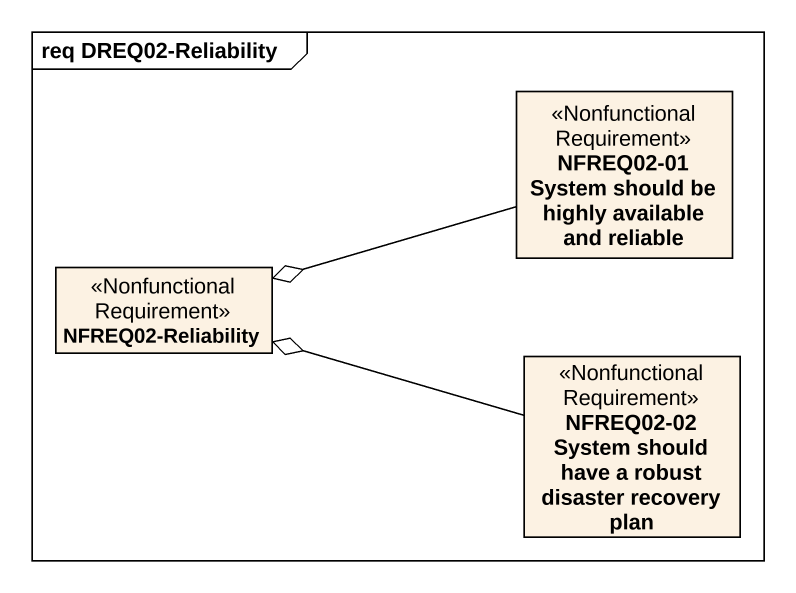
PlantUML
@startuml
mainframe req DREQ02-Reliability
hide circle
hide empty members
class "NFREQ02-01 System should be highly available and reliable" as NFREQ02_01_System_should_be <<NonfunctionalRequirement>>
class "NFREQ02-Reliability" as NFREQ02_Reliability <<NonfunctionalRequirement>>
class "NFREQ02-02 System should have a robust disaster recovery plan" as NFREQ02_02_System_should <<NonfunctionalRequirement>>
NFREQ02_01_System_should_be -left-o NFREQ02_Reliability
NFREQ02_02_System_should -left-o NFREQ02_Reliability
@enduml
